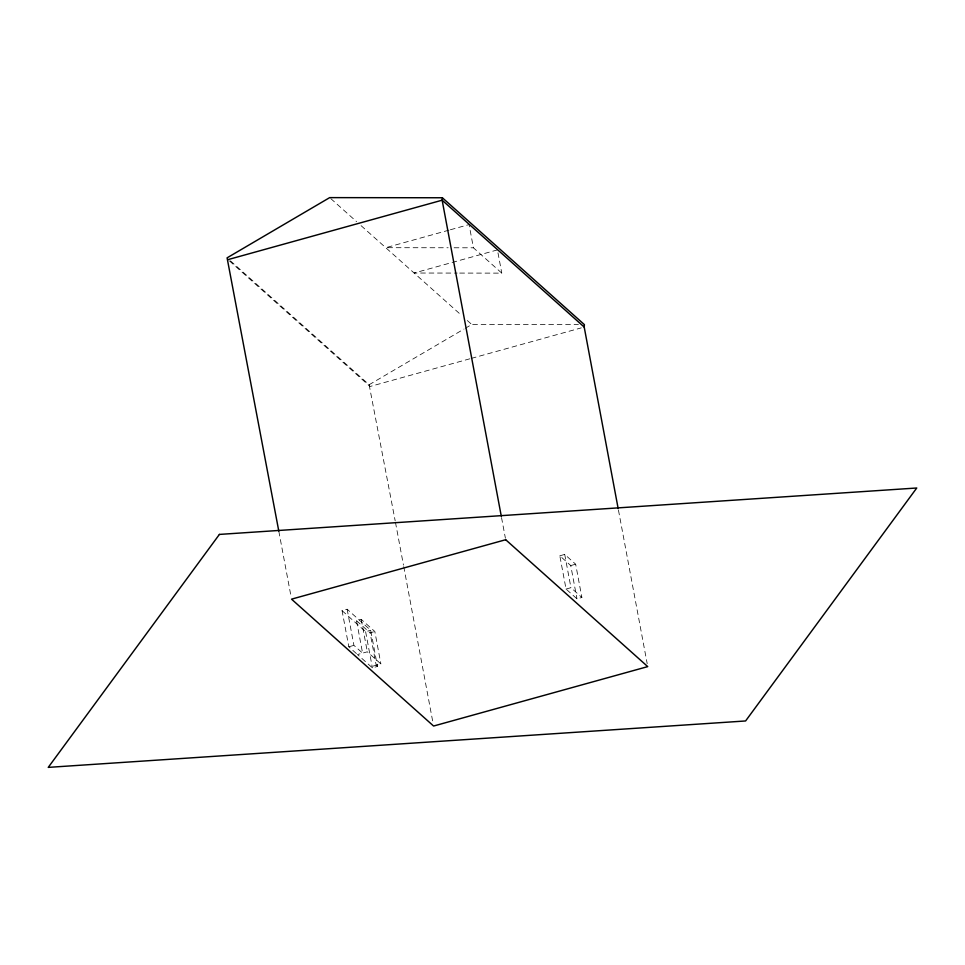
<?xml version="1.0" encoding="UTF-8"?>
<svg xmlns="http://www.w3.org/2000/svg" width="965" height="965" viewBox="0 0 965 965"><rect width="100%" height="100%" fill="white"/><g stroke="black" fill="none" stroke-linecap="round" stroke-linejoin="round"><path stroke-width="0.72" stroke-dasharray="4.83 3.62" d="M230.442 260.852L369.137 384.733L463.96 329.077M465.263 328.305L471.752 324.493L578.409 324.626M448.966 230.153L385.759 247.691L448.158 247.764M450.402 229.754L469.074 224.568L473.417 247.8L501.788 273.131L458.701 273.083M497.433 249.899L414.118 273.023L457.205 273.083M469.883 358.787L370.041 386.495L227.993 259.621M471.33 358.389L581.304 327.871M356.411 653.57L348.823 646.791L342.056 610.64L347.147 609.229L370.717 630.278L377.484 666.429L372.394 667.84L357.496 654.535L367.315 651.809L380.898 663.944L371.091 666.67M559.821 555.792L564.718 554.429L575.659 564.199L581.883 597.468L576.974 598.831L566.045 589.06L559.821 555.792L570.749 565.562L576.974 598.831M347.147 609.229L353.914 645.368L362.587 653.124L356.519 620.688L361.236 619.373L374.83 631.508L380.898 663.944M570.749 565.562L575.659 564.199M342.056 610.64L365.626 631.701L370.717 630.278M356.519 620.688L370.102 632.823L374.83 631.508M348.823 646.791L353.914 645.368M566.045 589.06L570.954 587.697L581.883 597.468M454.105 247.776L473.417 247.8M330.814 198.621L356.604 221.66M361.091 225.665L461.777 315.591M467.313 320.537L471.752 324.493M377.484 666.429L376.181 665.259L370.102 632.823M369.137 384.733L395.18 520.835M618.456 510.123L647.189 663.655M564.718 554.429L570.954 587.697M497.976 252.806L501.788 273.131M501.535 517.59L505.407 538.253M395.457 522.306L403.467 565.128M403.744 566.6L432.754 721.603M365.626 631.701L372.394 667.84M361.236 619.373L367.315 651.809M278.825 531.257L291.261 597.685"/><path stroke-width="1.45" d="M278.825 531.257L227.089 257.848L329.692 197.62L442.356 197.765L442.139 200.189L501.269 516.106M618.179 508.639L584.199 327.063L584.416 324.638L442.356 197.765M227.993 259.621L442.139 200.189L584.199 327.063M219.405 534.417L48.25 767.38L745.595 720.964L916.75 488.001L219.405 534.417M505.684 539.725L291.526 599.156L433.587 726.03L647.744 666.61L505.684 539.725"/></g></svg>
